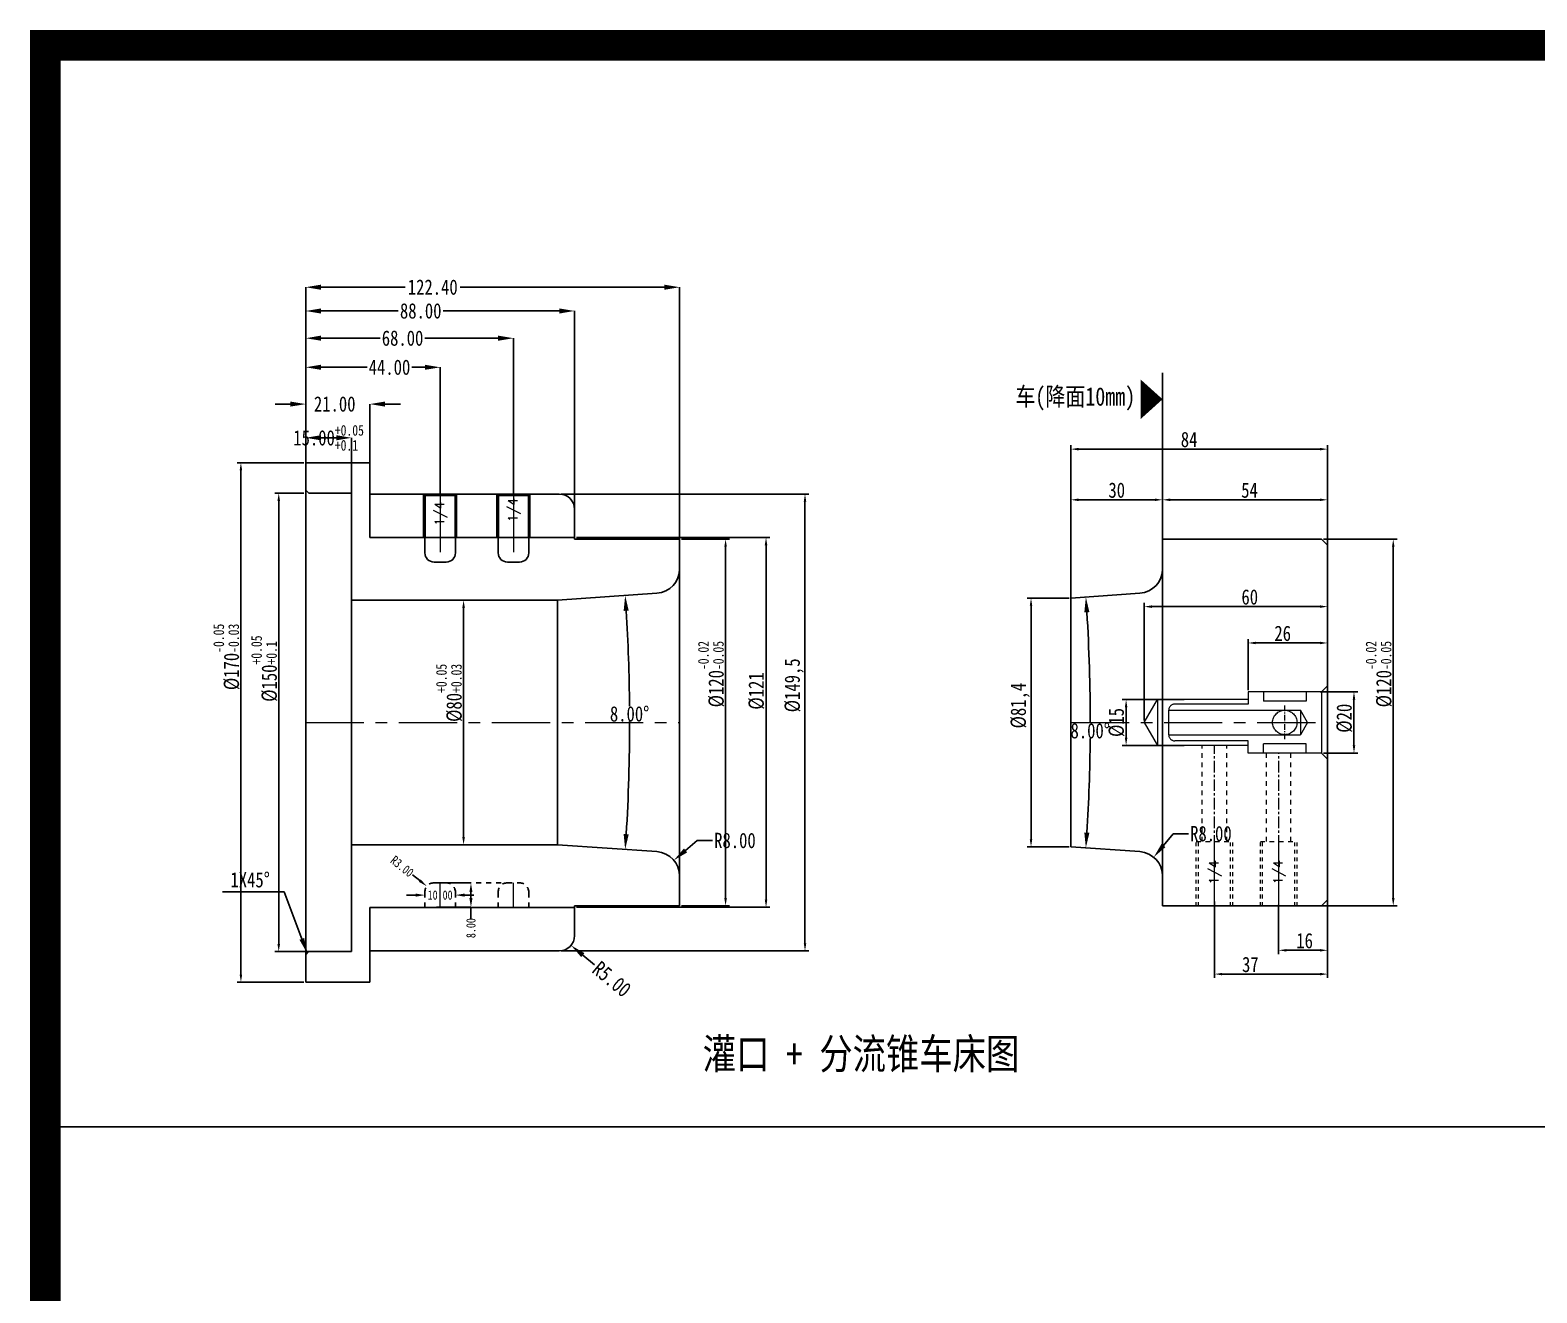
# Model space of a CAD drawing. Header units: millimetres. Extents: x 1104 to 2083, y 140 to 966.
# Drawn here: x 1104.4 to 1597.5, y 553.2 to 966.4 of the extents above; entities that cross this region are included whole.
import ezdxf
from ezdxf.enums import TextEntityAlignment as Align

# ---------------------------------------------------------------- set-up
doc = ezdxf.new("R2010")
doc.units = ezdxf.units.MM
doc.header["$LTSCALE"] = 16.335
doc.header["$PDMODE"] = 3
doc.header["$PDSIZE"] = 0.3125
for name, pattern in [('CENTER', [0.6, 0.375, -0.075, 0.075, -0.075]), ('HIDDEN', [0.2, 0.1, -0.1]), ('HIDDENX2', [0.75, 0.5, -0.25])]:
    doc.linetypes.add(name, pattern=pattern)
doc.layers.get('0').update_dxf_attribs({"linetype": 'CONTINUOUS'})
doc.layers.get('Defpoints').update_dxf_attribs({"linetype": 'CONTINUOUS'})
for name, color, linetype, lineweight in [('cool', 153, 'HIDDEN', 9), ('moldbase', 7, 'CONTINUOUS', 20), ('screw', 33, 'CONTINUOUS', 13), ('虚线', 6, 'HIDDENX2', 13)]:
    doc.layers.add(name, color=color, linetype=linetype, lineweight=lineweight)
doc.layers.add('DEFAULT_2', color=8, linetype='HIDDEN')
doc.styles.get("Standard").update_dxf_attribs({"font": 'txt', "width": 0.8})
doc.styles.add('TXT', font='txt.shx', dxfattribs={"bigfont": 'gbcbig.shx'})
doc.dimstyles.new('ISO-25', dxfattribs={"dimtxt": 2.5, "dimasz": 2.5, "dimexe": 1.25, "dimexo": 0.625, "dimtad": 1, "dimtxsty": 'Standard', "dimcen": 2.5, "dimadec": 0, "dimazin": 0, "dimtfac": 1, "dimtmove": 0, "dimatfit": 3, "dimfxl": 0, "dimarcsym": 0})
doc.dimstyles.get("Standard").update_dxf_attribs({"dimtxt": 0.15625, "dimasz": 0.1875, "dimexe": 0.125, "dimexo": 0.0625, "dimtad": 0, "dimtih": 1, "dimtoh": 1, "dimdsep": 46, "dimtxsty": 'Standard', "dimcen": 0.09, "dimadec": 0, "dimazin": 0, "dimtp": 0.01, "dimtm": 0.01, "dimtfac": 1, "dimtofl": 0, "dimtmove": 0, "dimatfit": 3, "dimfxl": 0, "dimtolj": 1, "dimarcsym": 0})
doc.dimstyles.new('STANDARD$0', dxfattribs={"dimscale": 2, "dimtxt": 3, "dimasz": 3, "dimexe": 1.25, "dimexo": 0.625, "dimgap": 0.5, "dimtad": 0, "dimdsep": 46, "dimlunit": 6, "dimtxsty": 'Standard', "dimblk": 'CLOSEDBLANK', "dimcen": 0, "dimclrt": 2, "dimazin": 2, "dimtfac": 2, "dimtmove": 1, "dimatfit": 3, "dimfxl": 0, "dimtolj": 1, "dimtzin": 0, "dimarcsym": 0})

# ---------------------------------------------------------------- blocks, each defined once
blk = doc.blocks.new('*D133')
at = {"color": 0, "lineweight": -2}
for p, q in [((1317.58, 799.82), (1333.24, 799.82)), ((1331.99, 797.32), (1331.99, 682.32)), ((1317.58, 679.82), (1333.24, 679.82))]:
    blk.add_line(p, q, dxfattribs=at)
at = {"color": 0}
for points in [[(1331.57, 797.32), (1332.4, 797.32), (1331.99, 799.82)], [(1331.57, 682.32), (1332.4, 682.32), (1331.99, 679.82)]]:
    blk.add_solid(points, dxfattribs=at)
at = {"layer": 'Defpoints', "color": 0}
for p in [(1316.95, 799.82), (1316.95, 679.82), (1331.99, 679.82)]:
    blk.add_point(p, dxfattribs=at)
at = {"color": 0, "lineweight": 0, "insert": (1327.28, 755.63), "char_height": 5, "attachment_point": 5, "rotation": 90}
blk.add_mtext('%%C120{\\H0.7x;\\S-0.02^ -0.05;}', dxfattribs=at)
blk = doc.blocks.new('*D134')
at = {"color": 0, "lineweight": -2}
for p, q in [((1226.28, 779.82), (1247.48, 779.82)), ((1246.23, 777.32), (1246.23, 702.32)), ((1226.28, 699.82), (1247.48, 699.82))]:
    blk.add_line(p, q, dxfattribs=at)
at = {"color": 0}
for points in [[(1245.81, 777.32), (1246.65, 777.32), (1246.23, 779.82)], [(1245.81, 702.32), (1246.65, 702.32), (1246.23, 699.82)]]:
    blk.add_solid(points, dxfattribs=at)
at = {"layer": 'Defpoints', "color": 0}
for p in [(1225.65, 779.82), (1225.65, 699.82), (1246.23, 699.82)]:
    blk.add_point(p, dxfattribs=at)
at = {"color": 0, "lineweight": 0, "insert": (1241.52, 749.5), "char_height": 5, "attachment_point": 5, "rotation": 90}
blk.add_mtext('%%C80{\\H0.7x;\\S+0.05^ +0.03;}', dxfattribs=at)
blk = doc.blocks.new('*D161')
at = {"color": 4, "lineweight": -2}
for start, end in [(0.50798, 3.51904), (356.48096, 0.02702)]:
    blk.add_arc((704.93, 739.82), 595.65, start, end, dxfattribs=at)
at = {"color": 4}
for points in [[(1298.62, 776.33), (1300.28, 776.43), (1299.12, 781.37)], [(1300.28, 703.2), (1298.62, 703.31), (1299.12, 698.27)]]:
    blk.add_solid(points, dxfattribs=at)
at = {"layer": 'Defpoints', "color": 0}
for p in [(1276.95, 779.82), (1309.51, 782.1), (1300.41, 725.96), (1276.95, 699.82), (1309.51, 697.54)]:
    blk.add_point(p, dxfattribs=at)
at = {"color": 6, "insert": (1300.57, 742.6), "char_height": 5, "attachment_point": 5}
blk.add_mtext('\\A1;8.00°', dxfattribs=at)
blk = doc.blocks.new('*D135')
at = {"color": 4, "lineweight": -2}
for p, q in [((1189.55, 844.01), (1184.55, 844.01)), ((1194.55, 823.82), (1194.55, 844.01)), ((1215.55, 823.82), (1215.55, 844.01)), ((1220.55, 844.01), (1225.55, 844.01))]:
    blk.add_line(p, q, dxfattribs=at)
at = {"color": 4}
for points in [[(1189.55, 844.84), (1189.55, 843.18), (1194.55, 844.01)], [(1220.55, 844.84), (1220.55, 843.18), (1215.55, 844.01)]]:
    blk.add_solid(points, dxfattribs=at)
at = {"layer": 'Defpoints', "color": 0}
for p in [(1215.55, 844.01), (1194.55, 823.82), (1215.55, 823.82)]:
    blk.add_point(p, dxfattribs=at)
at = {"color": 6, "insert": (1204.05, 844.01), "char_height": 5, "attachment_point": 5}
blk.add_mtext('\\A1;21.00', dxfattribs=at)
blk = doc.blocks.new('*D162')
at = {"color": 4, "lineweight": -2}
for p, q in [((1194.55, 823.82), (1194.55, 856.05)), ((1199.55, 856.05), (1214.65, 856.05)), ((1233.55, 856.05), (1229.32, 856.05)), ((1238.55, 814.57), (1238.55, 856.05))]:
    blk.add_line(p, q, dxfattribs=at)
at = {"color": 4}
for points in [[(1199.55, 856.89), (1199.55, 855.22), (1194.55, 856.05)], [(1233.55, 856.89), (1233.55, 855.22), (1238.55, 856.05)]]:
    blk.add_solid(points, dxfattribs=at)
at = {"layer": 'Defpoints', "color": 0}
for p in [(1238.55, 856.05), (1194.55, 823.82), (1238.55, 814.57)]:
    blk.add_point(p, dxfattribs=at)
at = {"color": 6, "insert": (1221.98, 856.05), "char_height": 5, "attachment_point": 5}
blk.add_mtext('\\A1;44.00', dxfattribs=at)
blk = doc.blocks.new('*D163')
at = {"color": 4, "lineweight": -2}
for p, q in [((1194.55, 823.82), (1194.55, 865.57)), ((1199.55, 865.57), (1218.93, 865.57)), ((1257.55, 865.57), (1233.59, 865.57)), ((1262.55, 814.57), (1262.55, 865.57))]:
    blk.add_line(p, q, dxfattribs=at)
at = {"color": 4}
for points in [[(1199.55, 866.41), (1199.55, 864.74), (1194.55, 865.57)], [(1257.55, 866.41), (1257.55, 864.74), (1262.55, 865.57)]]:
    blk.add_solid(points, dxfattribs=at)
at = {"layer": 'Defpoints', "color": 0}
for p in [(1262.55, 865.57), (1194.55, 823.82), (1262.55, 814.57)]:
    blk.add_point(p, dxfattribs=at)
at = {"color": 6, "insert": (1226.26, 865.57), "char_height": 5, "attachment_point": 5}
blk.add_mtext('\\A1;68.00', dxfattribs=at)
blk = doc.blocks.new('*D164')
at = {"color": 4, "lineweight": -2}
for p, q in [((1194.55, 823.82), (1194.55, 874.48)), ((1199.55, 874.48), (1224.87, 874.48)), ((1277.55, 874.48), (1239.53, 874.48)), ((1282.55, 809.57), (1282.55, 874.48))]:
    blk.add_line(p, q, dxfattribs=at)
at = {"color": 4}
for points in [[(1199.55, 875.31), (1199.55, 873.64), (1194.55, 874.48)], [(1277.55, 875.31), (1277.55, 873.64), (1282.55, 874.48)]]:
    blk.add_solid(points, dxfattribs=at)
at = {"layer": 'Defpoints', "color": 0}
for p in [(1282.55, 874.48), (1194.55, 823.82), (1282.55, 809.57)]:
    blk.add_point(p, dxfattribs=at)
at = {"color": 6, "insert": (1232.2, 874.48), "char_height": 5, "attachment_point": 5}
blk.add_mtext('\\A1;88.00', dxfattribs=at)
blk = doc.blocks.new('*D165')
at = {"color": 4, "lineweight": -2}
for p, q in [((1194.55, 823.82), (1194.55, 882.26)), ((1199.55, 882.26), (1227.14, 882.26)), ((1311.95, 882.26), (1245.14, 882.26)), ((1316.95, 799.38), (1316.95, 882.26))]:
    blk.add_line(p, q, dxfattribs=at)
at = {"color": 4}
for points in [[(1199.55, 883.09), (1199.55, 881.42), (1194.55, 882.26)], [(1311.95, 883.09), (1311.95, 881.42), (1316.95, 882.26)]]:
    blk.add_solid(points, dxfattribs=at)
at = {"layer": 'Defpoints', "color": 0}
for p in [(1316.95, 882.26), (1194.55, 823.82), (1316.95, 799.38)]:
    blk.add_point(p, dxfattribs=at)
at = {"color": 6, "insert": (1236.14, 882.26), "char_height": 5, "attachment_point": 5}
blk.add_mtext('\\A1;122.40', dxfattribs=at)
blk = doc.blocks.new('*D117')
at = {"color": 0, "lineweight": -2}
for p, q in [((1475.02, 796.94), (1475.02, 813.94)), ((1529.02, 797.44), (1529.02, 813.94)), ((1526.52, 812.69), (1477.52, 812.69))]:
    blk.add_line(p, q, dxfattribs=at)
at = {"color": 0}
for points in [[(1477.52, 813.1), (1477.52, 812.27), (1475.02, 812.69)], [(1526.52, 813.1), (1526.52, 812.27), (1529.02, 812.69)]]:
    blk.add_solid(points, dxfattribs=at)
at = {"layer": 'Defpoints', "color": 0}
for p in [(1475.02, 812.69), (1475.02, 796.32), (1529.02, 796.82)]:
    blk.add_point(p, dxfattribs=at)
at = {"color": 0, "lineweight": 0, "insert": (1503.48, 815.81), "char_height": 5, "attachment_point": 5}
blk.add_mtext('54', dxfattribs=at)
blk = doc.blocks.new('*D118')
at = {"color": 0, "lineweight": -2}
for p, q in [((1445.02, 779.88), (1445.02, 830.52)), ((1526.52, 829.27), (1447.52, 829.27)), ((1529.02, 798.44), (1529.02, 830.52))]:
    blk.add_line(p, q, dxfattribs=at)
at = {"color": 0}
for points in [[(1447.52, 829.68), (1447.52, 828.85), (1445.02, 829.27)], [(1526.52, 829.68), (1526.52, 828.85), (1529.02, 829.27)]]:
    blk.add_solid(points, dxfattribs=at)
at = {"layer": 'Defpoints', "color": 0}
for p in [(1445.02, 829.27), (1529.02, 797.82), (1445.02, 779.25)]:
    blk.add_point(p, dxfattribs=at)
at = {"color": 0, "lineweight": 0, "insert": (1483.71, 832.39), "char_height": 5, "attachment_point": 5}
blk.add_mtext('84', dxfattribs=at)
blk = doc.blocks.new('*D119')
at = {"color": 0, "lineweight": -2}
for p, q in [((1445.02, 779.88), (1445.02, 813.94)), ((1475.02, 797.34), (1475.02, 813.94)), ((1472.52, 812.69), (1447.52, 812.69))]:
    blk.add_line(p, q, dxfattribs=at)
at = {"color": 0}
for points in [[(1447.52, 813.1), (1447.52, 812.27), (1445.02, 812.69)], [(1472.52, 813.1), (1472.52, 812.27), (1475.02, 812.69)]]:
    blk.add_solid(points, dxfattribs=at)
at = {"layer": 'Defpoints', "color": 0}
for p in [(1445.02, 812.69), (1475.02, 796.71), (1445.02, 779.25)]:
    blk.add_point(p, dxfattribs=at)
at = {"color": 0, "lineweight": 0, "insert": (1460.02, 815.81), "char_height": 5, "attachment_point": 5}
blk.add_mtext('30', dxfattribs=at)
blk = doc.blocks.new('*D120')
at = {"color": 0, "lineweight": -2}
for p, q in [((1527.67, 799.82), (1551.78, 799.82)), ((1550.53, 797.32), (1550.53, 682.32)), ((1524.62, 679.82), (1551.78, 679.82))]:
    blk.add_line(p, q, dxfattribs=at)
at = {"color": 0}
for points in [[(1550.11, 797.32), (1550.95, 797.32), (1550.53, 799.82)], [(1550.11, 682.32), (1550.95, 682.32), (1550.53, 679.82)]]:
    blk.add_solid(points, dxfattribs=at)
at = {"layer": 'Defpoints', "color": 0}
for p in [(1527.05, 799.82), (1524, 679.82), (1550.53, 679.82)]:
    blk.add_point(p, dxfattribs=at)
at = {"color": 0, "lineweight": 0, "insert": (1545.82, 755.63), "char_height": 5, "attachment_point": 5, "rotation": 90}
blk.add_mtext('%%C120{\\H0.7x;\\S-0.02^ -0.05;}', dxfattribs=at)
blk = doc.blocks.new('*D121')
at = {"color": 0, "lineweight": -2}
for p, q in [((1529.02, 683.16), (1529.02, 664.01)), ((1513.02, 680.19), (1513.02, 664.01)), ((1515.52, 665.26), (1526.52, 665.26))]:
    blk.add_line(p, q, dxfattribs=at)
at = {"color": 0}
for points in [[(1515.52, 665.67), (1515.52, 664.84), (1513.02, 665.26)], [(1526.52, 665.67), (1526.52, 664.84), (1529.02, 665.26)]]:
    blk.add_solid(points, dxfattribs=at)
at = {"layer": 'Defpoints', "color": 0}
for p in [(1513.02, 680.82), (1529.02, 683.78), (1529.02, 665.26)]:
    blk.add_point(p, dxfattribs=at)
at = {"color": 0, "lineweight": 0, "insert": (1521.52, 668.38), "char_height": 5, "attachment_point": 5}
blk.add_mtext('16', dxfattribs=at)
blk = doc.blocks.new('*D122')
at = {"color": 0, "lineweight": -2}
for p, q in [((1492.02, 681.19), (1492.02, 656.22)), ((1529.02, 685.51), (1529.02, 656.22)), ((1526.52, 657.47), (1494.52, 657.47))]:
    blk.add_line(p, q, dxfattribs=at)
at = {"color": 0}
for points in [[(1494.52, 657.88), (1494.52, 657.05), (1492.02, 657.47)], [(1526.52, 657.88), (1526.52, 657.05), (1529.02, 657.47)]]:
    blk.add_solid(points, dxfattribs=at)
at = {"layer": 'Defpoints', "color": 0}
for p in [(1529.02, 686.14), (1492.02, 681.82), (1492.02, 657.47)]:
    blk.add_point(p, dxfattribs=at)
at = {"color": 0, "lineweight": 0, "insert": (1503.75, 660.59), "char_height": 5, "attachment_point": 5}
blk.add_mtext('37', dxfattribs=at)
blk = doc.blocks.new('*D136')
at = {"color": 0, "lineweight": -2}
for p, q in [((1444.4, 780.52), (1430.72, 780.52)), ((1431.97, 778.02), (1431.97, 701.62)), ((1444.4, 699.12), (1430.72, 699.12))]:
    blk.add_line(p, q, dxfattribs=at)
at = {"color": 0}
for points in [[(1431.55, 778.02), (1432.38, 778.02), (1431.97, 780.52)], [(1431.55, 701.62), (1432.38, 701.62), (1431.97, 699.12)]]:
    blk.add_solid(points, dxfattribs=at)
at = {"layer": 'Defpoints', "color": 0}
for p in [(1445.02, 780.52), (1431.97, 699.12), (1445.02, 699.12)]:
    blk.add_point(p, dxfattribs=at)
at = {"color": 0, "lineweight": 0, "insert": (1428.42, 745.33), "char_height": 5, "attachment_point": 5, "rotation": 90}
blk.add_mtext('%%c81,4', dxfattribs=at)
blk = doc.blocks.new('*D137')
at = {"color": 0, "lineweight": -2}
for p, q in [((1526.56, 749.82), (1538.92, 749.82)), ((1537.67, 747.32), (1537.67, 732.32)), ((1527.65, 729.82), (1538.92, 729.82))]:
    blk.add_line(p, q, dxfattribs=at)
at = {"color": 0}
for points in [[(1537.26, 747.32), (1538.09, 747.32), (1537.67, 749.82)], [(1537.26, 732.32), (1538.09, 732.32), (1537.67, 729.82)]]:
    blk.add_solid(points, dxfattribs=at)
at = {"layer": 'Defpoints', "color": 0}
for p in [(1525.94, 749.82), (1527.02, 729.82), (1537.67, 729.82)]:
    blk.add_point(p, dxfattribs=at)
at = {"color": 0, "lineweight": 0, "insert": (1534.55, 741.2), "char_height": 5, "attachment_point": 5, "rotation": 90}
blk.add_mtext('%%c20', dxfattribs=at)
blk = doc.blocks.new('*D138')
at = {"color": 0, "lineweight": -2}
for p, q in [((1503.02, 750.44), (1503.02, 767.09)), ((1526.52, 765.84), (1505.52, 765.84)), ((1529.02, 759.72), (1529.02, 767.09))]:
    blk.add_line(p, q, dxfattribs=at)
at = {"color": 0}
for points in [[(1505.52, 766.25), (1505.52, 765.42), (1503.02, 765.84)], [(1526.52, 766.25), (1526.52, 765.42), (1529.02, 765.84)]]:
    blk.add_solid(points, dxfattribs=at)
at = {"layer": 'Defpoints', "color": 0}
for p in [(1503.02, 765.84), (1529.02, 759.09), (1503.02, 749.82)]:
    blk.add_point(p, dxfattribs=at)
at = {"color": 0, "lineweight": 0, "insert": (1514.34, 768.96), "char_height": 5, "attachment_point": 5}
blk.add_mtext('26', dxfattribs=at)
blk = doc.blocks.new('*D139')
at = {"color": 0, "lineweight": -2}
for p, q in [((1469.02, 740.44), (1469.02, 778.98)), ((1526.52, 777.73), (1471.52, 777.73)), ((1529.02, 759.72), (1529.02, 778.98))]:
    blk.add_line(p, q, dxfattribs=at)
at = {"color": 0}
for points in [[(1471.52, 778.15), (1471.52, 777.31), (1469.02, 777.73)], [(1526.52, 778.15), (1526.52, 777.31), (1529.02, 777.73)]]:
    blk.add_solid(points, dxfattribs=at)
at = {"layer": 'Defpoints', "color": 0}
for p in [(1469.02, 777.73), (1529.02, 759.09), (1469.02, 739.82)]:
    blk.add_point(p, dxfattribs=at)
at = {"color": 0, "lineweight": 0, "insert": (1503.56, 780.86), "char_height": 5, "attachment_point": 5}
blk.add_mtext('60', dxfattribs=at)
blk = doc.blocks.new('*D140')
at = {"color": 0, "lineweight": -2}
for p, q in [((1482.04, 747.32), (1461.84, 747.32)), ((1463.09, 744.82), (1463.09, 734.82)), ((1482.04, 732.32), (1461.84, 732.32))]:
    blk.add_line(p, q, dxfattribs=at)
at = {"color": 0}
for points in [[(1462.67, 744.82), (1463.5, 744.82), (1463.09, 747.32)], [(1462.67, 734.82), (1463.5, 734.82), (1463.09, 732.32)]]:
    blk.add_solid(points, dxfattribs=at)
at = {"layer": 'Defpoints', "color": 0}
for p in [(1482.66, 747.32), (1463.09, 732.32), (1482.66, 732.32)]:
    blk.add_point(p, dxfattribs=at)
at = {"color": 0, "lineweight": 0, "insert": (1459.96, 739.82), "char_height": 5, "attachment_point": 5, "rotation": 90}
blk.add_mtext('%%c15', dxfattribs=at)
blk = doc.blocks.new('*D123')
at = {"color": 0, "lineweight": -2}
for p, q in [((1193.93, 824.82), (1172.09, 824.82)), ((1173.34, 822.32), (1173.34, 657.32)), ((1193.93, 654.82), (1172.09, 654.82))]:
    blk.add_line(p, q, dxfattribs=at)
at = {"color": 0}
for points in [[(1172.93, 822.32), (1173.76, 822.32), (1173.34, 824.82)], [(1172.93, 657.32), (1173.76, 657.32), (1173.34, 654.82)]]:
    blk.add_solid(points, dxfattribs=at)
at = {"layer": 'Defpoints', "color": 0}
for p in [(1194.55, 824.82), (1173.34, 654.82), (1194.55, 654.82)]:
    blk.add_point(p, dxfattribs=at)
at = {"color": 0, "lineweight": 0, "insert": (1168.63, 761.27), "char_height": 5, "attachment_point": 5, "rotation": 90}
blk.add_mtext('%%C170{\\H0.7x;\\S-0.05^ -0.03;}', dxfattribs=at)
blk = doc.blocks.new('*D124')
at = {"color": 3, "linetype": 'Continuous', "lineweight": -2}
for p, q in [((1230.55, 683.32), (1227.55, 683.32)), ((1233.55, 684.32), (1233.55, 683.32)), ((1243.55, 684.32), (1243.55, 683.32)), ((1246.55, 683.32), (1249.55, 683.32))]:
    blk.add_line(p, q, dxfattribs=at)
at = {"color": 3}
for points in [[(1230.55, 683.82), (1230.55, 682.82), (1233.55, 683.32)], [(1246.55, 683.82), (1246.55, 682.82), (1243.55, 683.32)]]:
    blk.add_solid(points, dxfattribs=at)
at = {"layer": 'Defpoints', "color": 0}
for p in [(1233.55, 684.32), (1233.55, 683.32), (1243.55, 684.32)]:
    blk.add_point(p, dxfattribs=at)
at = {"color": 6, "insert": (1238.55, 683.32), "char_height": 3, "attachment_point": 5}
blk.add_mtext('\\A1;10.00', dxfattribs=at)
blk = doc.blocks.new('*D141')
at = {"color": 3, "linetype": 'Continuous', "lineweight": -2}
for p, q in [((1237.33, 687.32), (1248.64, 687.32)), ((1248.64, 684.32), (1248.64, 682.32)), ((1237.33, 679.32), (1248.64, 679.32)), ((1248.64, 679.32), (1248.64, 675.72))]:
    blk.add_line(p, q, dxfattribs=at)
at = {"color": 3}
for points in [[(1248.14, 684.32), (1249.14, 684.32), (1248.64, 687.32)], [(1248.14, 682.32), (1249.14, 682.32), (1248.64, 679.32)]]:
    blk.add_solid(points, dxfattribs=at)
at = {"layer": 'Defpoints', "color": 0}
for p in [(1237.33, 687.32), (1237.33, 679.32), (1248.64, 679.32)]:
    blk.add_point(p, dxfattribs=at)
at = {"color": 6, "insert": (1248.64, 672.52), "char_height": 3, "attachment_point": 5, "rotation": 90}
blk.add_mtext('\\A1;8.00', dxfattribs=at)
blk = doc.blocks.new('*D142')
at = {"color": 3, "linetype": 'Continuous', "lineweight": -2}
blk.add_line((1229.54, 689.96), (1231.88, 688.08), dxfattribs=at)
at = {"color": 3}
blk.add_solid([(1232.19, 688.47), (1231.56, 687.69), (1234.22, 686.2)], dxfattribs=at)
at = {"layer": 'Defpoints', "color": 0}
for p in [(1234.22, 686.2), (1236.55, 684.32)]:
    blk.add_point(p, dxfattribs=at)
at = {"color": 6, "insert": (1226.11, 692.72), "char_height": 3, "attachment_point": 5, "rotation": 321.1797}
blk.add_mtext('\\A1;R3.00', dxfattribs=at)
blk = doc.blocks.new('*D143')
at = {"color": 0, "lineweight": -2}
for p, q in [((1278.18, 814.57), (1359.23, 814.57)), ((1357.98, 812.07), (1357.98, 667.57)), ((1278.18, 665.07), (1359.23, 665.07))]:
    blk.add_line(p, q, dxfattribs=at)
at = {"color": 0}
for points in [[(1357.57, 812.07), (1358.4, 812.07), (1357.98, 814.57)], [(1357.57, 667.57), (1358.4, 667.57), (1357.98, 665.07)]]:
    blk.add_solid(points, dxfattribs=at)
at = {"layer": 'Defpoints', "color": 0}
for p in [(1277.55, 814.57), (1277.55, 665.07), (1357.98, 665.07)]:
    blk.add_point(p, dxfattribs=at)
at = {"color": 0, "lineweight": 0, "insert": (1354.44, 751.97), "char_height": 5, "attachment_point": 5, "rotation": 90}
blk.add_mtext('%%c149,5', dxfattribs=at)
blk = doc.blocks.new('*D125')
at = {"color": 0, "lineweight": -2}
for p, q in [((1193.93, 814.82), (1184.48, 814.82)), ((1185.73, 812.32), (1185.73, 667.32)), ((1196.29, 664.82), (1184.48, 664.82))]:
    blk.add_line(p, q, dxfattribs=at)
at = {"color": 0}
for points in [[(1185.31, 812.32), (1186.15, 812.32), (1185.73, 814.82)], [(1185.31, 667.32), (1186.15, 667.32), (1185.73, 664.82)]]:
    blk.add_solid(points, dxfattribs=at)
at = {"layer": 'Defpoints', "color": 0}
for p in [(1194.55, 814.82), (1185.73, 664.82), (1196.92, 664.82)]:
    blk.add_point(p, dxfattribs=at)
at = {"color": 0, "lineweight": 0, "insert": (1181.02, 757.44), "char_height": 5, "attachment_point": 5, "rotation": 90}
blk.add_mtext('%%C150{\\H0.7x;\\S+0.05^ +0.1;}', dxfattribs=at)
blk = doc.blocks.new('*D144')
at = {"color": 0, "lineweight": -2}
for p, q in [((1283.18, 800.32), (1346.48, 800.32)), ((1345.23, 797.82), (1345.23, 681.82)), ((1283.18, 679.32), (1346.48, 679.32))]:
    blk.add_line(p, q, dxfattribs=at)
at = {"color": 0}
for points in [[(1344.81, 797.82), (1345.64, 797.82), (1345.23, 800.32)], [(1344.81, 681.82), (1345.64, 681.82), (1345.23, 679.32)]]:
    blk.add_solid(points, dxfattribs=at)
at = {"layer": 'Defpoints', "color": 0}
for p in [(1282.55, 800.32), (1282.55, 679.32), (1345.23, 679.32)]:
    blk.add_point(p, dxfattribs=at)
at = {"color": 0, "lineweight": 0, "insert": (1342.1, 750.12), "char_height": 5, "attachment_point": 5, "rotation": 90}
blk.add_mtext('%%c121', dxfattribs=at)
blk = doc.blocks.new('*D145')
at = {"color": 4, "lineweight": -2}
blk.add_line((1289.1, 660.5), (1285.25, 663.69), dxfattribs=at)
at = {"color": 4}
blk.add_solid([(1285.78, 664.33), (1284.72, 663.05), (1281.4, 666.88)], dxfattribs=at)
at = {"layer": 'Defpoints', "color": 0}
for p in [(1277.55, 670.07), (1281.4, 666.88)]:
    blk.add_point(p, dxfattribs=at)
at = {"color": 6, "insert": (1294.75, 655.82), "char_height": 5, "attachment_point": 5, "rotation": 320.3552}
blk.add_mtext('\\A1;R5.00', dxfattribs=at)
blk = doc.blocks.new('*D146')
at = {"color": 4, "lineweight": -2}
for p, q in [((1194.55, 827.81), (1194.55, 832.98)), ((1204.55, 832.98), (1199.55, 832.98)), ((1209.55, 814.82), (1209.55, 832.98))]:
    blk.add_line(p, q, dxfattribs=at)
at = {"color": 4}
for points in [[(1199.55, 833.82), (1199.55, 832.15), (1194.55, 832.98)], [(1204.55, 833.82), (1204.55, 832.15), (1209.55, 832.98)]]:
    blk.add_solid(points, dxfattribs=at)
at = {"layer": 'Defpoints', "color": 0}
for p in [(1194.55, 832.98), (1194.55, 827.81), (1209.55, 814.82)]:
    blk.add_point(p, dxfattribs=at)
at = {"color": 6, "insert": (1202.05, 832.98), "char_height": 5, "attachment_point": 5}
blk.add_mtext('\\A1;15.00{\\H0.7x;\\S+0.05^ +0.1;}', dxfattribs=at)
blk = doc.blocks.new('*D241')
at = {"color": 4, "lineweight": -2}
for start, end in [(359.97631, 3.51308), (356.48692, 359.48939)]:
    blk.add_arc((863, 739.82), 588.35, start, end, dxfattribs=at)
at = {"color": 4}
for points in [[(1449.41, 775.82), (1451.07, 775.93), (1449.91, 780.86)], [(1451.07, 703.71), (1449.41, 703.82), (1449.91, 698.78)]]:
    blk.add_solid(points, dxfattribs=at)
at = {"layer": 'Defpoints', "color": 0}
for p in [(1445.02, 780.52), (1467.58, 782.1), (1451.19, 753.51), (1445.02, 699.12), (1467.58, 697.54)]:
    blk.add_point(p, dxfattribs=at)
at = {"color": 6, "insert": (1451.34, 737.08), "char_height": 5, "attachment_point": 5}
blk.add_mtext('\\A1;8.00°', dxfattribs=at)
blk = doc.blocks.new('*D242')
at = {"color": 4, "lineweight": -2}
for p, q in [((1478.51, 703.42), (1475.32, 699.57)), ((1483.51, 703.42), (1478.51, 703.42))]:
    blk.add_line(p, q, dxfattribs=at)
at = {"color": 4}
blk.add_solid([(1474.68, 700.1), (1475.96, 699.04), (1472.13, 695.72)], dxfattribs=at)
at = {"layer": 'Defpoints', "color": 0}
for p in [(1472.13, 695.72), (1467.02, 689.56)]:
    blk.add_point(p, dxfattribs=at)
at = {"color": 6, "insert": (1490.84, 703.42), "char_height": 5, "attachment_point": 5}
blk.add_mtext('\\A1;R8.00', dxfattribs=at)
blk = doc.blocks.new('*D243')
at = {"color": 4, "lineweight": -2}
for p, q in [((1322.71, 701.17), (1318.89, 697.94)), ((1327.71, 701.17), (1322.71, 701.17))]:
    blk.add_line(p, q, dxfattribs=at)
at = {"color": 4}
blk.add_solid([(1318.35, 698.58), (1319.43, 697.31), (1315.07, 694.72)], dxfattribs=at)
at = {"layer": 'Defpoints', "color": 0}
for p in [(1315.07, 694.72), (1308.95, 689.56)]:
    blk.add_point(p, dxfattribs=at)
at = {"color": 6, "insert": (1335.05, 701.17), "char_height": 5, "attachment_point": 5}
blk.add_mtext('\\A1;R8.00', dxfattribs=at)

msp = doc.modelspace()

# ---------------------------------------------------------------- linework, layer by layer
at = {"color": 2}
for p, q in [((1475.023, 796.319), (1475.023, 854.195)), ((1475.023, 799.819), (1475.023, 679.819)), ((1445.023, 780.518), (1467.581, 782.096)), ((1445.023, 780.518), (1445.023, 699.12)), ((1445.023, 699.12), (1467.581, 697.542))]:
    msp.add_line(p, q, dxfattribs=at)
for p, q in [((1194.552, 824.819), (1215.552, 824.819)), ((1194.552, 824.819), (1194.552, 663.819)), ((1215.552, 824.819), (1215.552, 800.319)), ((1195.552, 814.819), (1194.552, 815.819)), ((1195.552, 814.819), (1209.552, 814.819)), ((1209.552, 814.819), (1209.552, 664.819)), ((1277.552, 814.569), (1215.552, 814.569)), ((1233.152, 814.569), (1233.152, 800.319)), ((1233.152, 814.569), (1233.652, 814.069)), ((1233.652, 814.069), (1233.652, 800.319)), ((1233.652, 814.069), (1243.452, 814.069)), ((1243.952, 814.569), (1243.452, 814.069)), ((1243.452, 814.069), (1243.452, 800.319)), ((1243.952, 814.569), (1243.952, 800.319)), ((1257.152, 814.569), (1257.152, 800.319)), ((1257.152, 814.569), (1257.652, 814.069)), ((1257.652, 814.069), (1257.652, 800.319)), ((1257.652, 814.069), (1267.452, 814.069)), ((1267.952, 814.569), (1267.452, 814.069)), ((1267.452, 814.069), (1267.452, 800.319)), ((1267.952, 814.569), (1267.952, 800.319)), ((1282.552, 809.569), (1282.552, 799.819)), ((1257.552, 804.319), (1257.552, 795.319)), ((1267.552, 804.319), (1267.552, 795.319)), ((1215.552, 800.319), (1282.552, 800.319)), ((1233.552, 800.319), (1233.552, 795.319)), ((1243.552, 800.319), (1243.552, 795.319)), ((1282.552, 799.819), (1316.952, 799.819)), ((1316.952, 799.819), (1316.952, 790.076)), ((1475.023, 799.819), (1527.023, 799.819)), ((1527.023, 799.819), (1529.023, 797.819)), ((1529.023, 797.819), (1529.023, 681.819)), ((1236.552, 792.319), (1240.552, 792.319)), ((1260.552, 792.319), (1264.552, 792.319)), ((1316.952, 790.076), (1316.952, 689.562)), ((1209.552, 779.819), (1276.952, 779.819)), ((1276.952, 779.819), (1309.511, 782.096)), ((1276.952, 779.819), (1276.952, 699.819)), ((1209.552, 699.819), (1276.952, 699.819)), ((1276.952, 699.819), (1309.511, 697.542)), ((1316.952, 689.562), (1316.952, 679.819)), ((1527.023, 679.819), (1529.023, 681.819)), ((1215.552, 679.319), (1282.552, 679.319)), ((1215.552, 654.819), (1215.552, 679.319)), ((1282.552, 679.819), (1316.952, 679.819)), ((1282.552, 670.069), (1282.552, 679.819)), ((1527.023, 679.819), (1475.023, 679.819)), ((1195.552, 664.819), (1194.552, 663.819)), ((1194.552, 663.819), (1194.552, 654.819)), ((1195.552, 664.819), (1209.552, 664.819)), ((1277.552, 665.069), (1215.552, 665.069)), ((1194.552, 654.819), (1215.552, 654.819)), ((1109.355, 607.504), (2078.012, 607.504))]:
    msp.add_line(p, q)
at = {"const_width": 10}
msp.add_lwpolyline([(2078.012, 144.925), (1109.355, 144.925), (1109.355, 961.385), (2078.012, 961.385)], close=True, dxfattribs=at)
at = {"color": 1}
msp.add_lwpolyline([(1475.023, 845.588, 0, 12.978, 0), (1467.813, 845.588, 2.884, 9.373, 0)], format="xyseb", dxfattribs=at)
for centre, radius, start, end in [((1277.552, 809.569), 5, 0, 90), ((1236.552, 795.319), 3, 180, 270), ((1240.552, 795.319), 3, 270, 0), ((1260.552, 795.319), 3, 180, 270), ((1264.552, 795.319), 3, 270, 0), ((1308.952, 790.076), 8, 274, 0), ((1308.952, 689.562), 8, 0, 86), ((1277.552, 670.069), 5, 270, 0)]:
    msp.add_arc(centre, radius, start, end)
at = {"color": 2}
for centre, start, end in [((1467.023, 790.076), 274, 0), ((1467.023, 689.562), 0, 86)]:
    msp.add_arc(centre, 8, start, end, dxfattribs=at)
at = {"layer": 'cool', "ltscale": 0.932966}
for p, q in [((1488.023, 700.819), (1488.023, 732.319)), ((1496.023, 700.819), (1496.023, 732.319)), ((1509.023, 700.819), (1509.023, 729.819)), ((1517.023, 700.819), (1517.023, 729.819)), ((1486.023, 700.819), (1498.023, 700.819)), ((1507.023, 700.819), (1519.023, 700.819))]:
    msp.add_line(p, q, dxfattribs=at)
at = {"layer": 'cool', "color": 1, "linetype": 'CENTER', "ltscale": 0.621977}
for p, q in [((1492.023, 680.819), (1492.023, 732.319)), ((1513.023, 680.819), (1513.023, 729.819))]:
    msp.add_line(p, q, dxfattribs=at)
at = {"layer": 'DEFAULT_2', "color": 8, "linetype": 'HIDDEN'}
for p, q in [((1236.552, 687.319), (1240.552, 687.319)), ((1240.552, 687.319), (1260.552, 687.319)), ((1260.552, 687.319), (1264.552, 687.319)), ((1233.552, 679.319), (1233.552, 684.319)), ((1243.552, 679.319), (1243.552, 684.319)), ((1257.552, 679.319), (1257.552, 684.319)), ((1267.552, 679.319), (1267.552, 684.319))]:
    msp.add_line(p, q, dxfattribs=at)
for centre, start, end in [((1236.552, 684.319), 90, 180), ((1240.552, 684.319), 0, 90), ((1260.552, 684.319), 90, 180), ((1264.552, 684.319), 0, 90)]:
    msp.add_arc(centre, 3, start, end, dxfattribs=at)
at = {"layer": 'moldbase', "color": 1, "linetype": 'CENTER', "ltscale": 3.109887}
for p, q in [((1238.552, 814.569), (1238.552, 792.319)), ((1262.552, 814.569), (1262.552, 792.319)), ((1194.552, 739.819), (1316.952, 739.819)), ((1445.023, 739.819), (1529.023, 739.819)), ((1238.552, 679.319), (1238.552, 687.319)), ((1262.552, 679.319), (1262.552, 687.319))]:
    msp.add_line(p, q, dxfattribs=at)
at = {"layer": 'screw', "color": 92, "linetype": 'HIDDEN', "ltscale": 0.746373}
for p, q in [((1486.023, 679.819), (1486.023, 700.819)), ((1498.023, 679.819), (1498.023, 700.819)), ((1507.023, 679.819), (1507.023, 700.819)), ((1519.023, 679.819), (1519.023, 700.819))]:
    msp.add_line(p, q, dxfattribs=at)
at = {"layer": 'screw', "linetype": 'HIDDEN', "ltscale": 0.746373}
for p, q in [((1486.773, 679.819), (1486.773, 700.819)), ((1497.273, 679.819), (1497.273, 700.819)), ((1507.773, 679.819), (1507.773, 700.819)), ((1518.273, 679.819), (1518.273, 700.819))]:
    msp.add_line(p, q, dxfattribs=at)
at = {"layer": 'screw', "color": 1, "linetype": 'CENTER', "ltscale": 0.466483}
for p, q in [((1492.023, 679.819), (1492.023, 700.819)), ((1513.023, 679.819), (1513.023, 700.819))]:
    msp.add_line(p, q, dxfattribs=at)
at = {"layer": '虚线', "ltscale": 10}
for p, q in [((1503.023, 749.819), (1503.023, 745.819)), ((1527.023, 749.819), (1503.023, 749.819)), ((1508.023, 749.819), (1508.023, 746.819)), ((1522.023, 749.819), (1522.023, 746.819)), ((1527.023, 749.819), (1529.023, 751.819)), ((1527.023, 749.819), (1527.023, 729.819)), ((1469.023, 739.819), (1473.353, 747.319)), ((1503.023, 747.319), (1473.353, 747.319)), ((1473.353, 747.319), (1473.353, 732.319)), ((1503.023, 745.819), (1479.021, 745.819)), ((1522.023, 746.819), (1508.023, 746.819)), ((1469.023, 739.819), (1473.353, 732.319)), ((1477.023, 743.819), (1520.147, 743.819)), ((1477.023, 735.819), (1477.023, 743.819)), ((1522.444, 739.837), (1520.125, 735.819)), ((1520.145, 743.819), (1520.127, 735.823)), ((1522.444, 739.837), (1520.145, 743.819)), ((1477.023, 735.819), (1520.125, 735.819)), ((1503.023, 732.319), (1473.353, 732.319)), ((1503.023, 733.819), (1479.023, 733.819)), ((1503.023, 729.819), (1503.023, 733.819)), ((1508.023, 729.819), (1508.023, 732.819)), ((1522.023, 732.819), (1508.023, 732.819)), ((1522.023, 729.819), (1522.023, 732.819)), ((1527.023, 729.819), (1503.023, 729.819)), ((1527.023, 729.819), (1529.023, 727.819))]:
    msp.add_line(p, q, dxfattribs=at)
at = {"layer": '虚线', "color": 1, "linetype": 'CENTER', "ltscale": 0.310989}
for p, q in [((1515.023, 734.319), (1515.023, 745.319)), ((1509.523, 739.819), (1520.523, 739.819))]:
    msp.add_line(p, q, dxfattribs=at)
at = {"layer": '虚线', "ltscale": 10}
msp.add_circle((1515.023, 739.819), 4, dxfattribs=at)
for centre, start, end in [((1479.023, 743.819), 90, 180), ((1479.023, 735.819), 180, 270)]:
    msp.add_arc(centre, 2, start, end, dxfattribs=at)

# ---------------------------------------------------------------- texts
at = {"attachment_point": 1}
for s, insert, char_height, width in [('{\\fSimSun|b0|i0|c134|p2;车(降面10mm)}', (1426.834, 849.5), 6, 39.20861), ('{\\fSimSun|b0|i0|c134|p2; 灌口 + 分流锥车床图 }', (1319.065, 636.384), 10, 184.05419)]:
    msp.add_mtext(s, dxfattribs=dict(at, insert=insert, char_height=char_height, width=width))
at = {"color": 6, "insert": (1169.923, 690.844), "char_height": 5, "width": 18.00079, "attachment_point": 1}
msp.add_mtext('{\\fSimSun|b0|i0|c134|p2;1X45%%D}', dxfattribs=at)
at = {"layer": 'screw', "color": 222, "linetype": 'HIDDEN', "ltscale": 0.746373, "style": 'TXT'}
for rotation, p in [(90, (1238.552, 808.128)), (90, (1262.552, 809.319)), (89.99973, (1492.023, 690.819)), (89.99973, (1513.023, 690.819))]:
    msp.add_text('1/4', height=3, rotation=rotation, dxfattribs=at).set_placement(p, align=Align.MIDDLE)

# ---------------------------------------------------------------- dimensions: what is measured, and where the dimension line sits
for base, p1, p2, dimstyle, override, picture, middle in [((1316.952, 882.257), (1194.552, 823.819), (1316.952, 799.381), 'Standard', {"dimtxt": 5, "dimasz": 5, "dimexe": 0, "dimexo": 0, "dimgap": 0, "dimtad": 0, "dimzin": 0, "dimcen": 0, "dimclrd": 4, "dimclre": 4, "dimclrt": 6, "dimadec": 2, "dimtol": 0, "dimfxl": 1.25, "dimtzin": 0}, '*D165', (1236.143, 882.257)), ((1282.552, 874.475), (1194.552, 823.819), (1282.552, 809.569), 'Standard', {"dimtxt": 5, "dimasz": 5, "dimexe": 0, "dimexo": 0, "dimgap": 0, "dimtad": 0, "dimzin": 0, "dimcen": 0, "dimclrd": 4, "dimclre": 4, "dimclrt": 6, "dimadec": 2, "dimtol": 0, "dimfxl": 1.25, "dimtzin": 0}, '*D164', (1232.201, 874.475)), ((1262.552, 865.575), (1194.552, 823.819), (1262.552, 814.569), 'Standard', {"dimtxt": 5, "dimasz": 5, "dimexe": 0, "dimexo": 0, "dimgap": 0, "dimtad": 0, "dimzin": 0, "dimcen": 0, "dimclrd": 4, "dimclre": 4, "dimclrt": 6, "dimadec": 2, "dimtol": 0, "dimfxl": 1.25, "dimtzin": 0}, '*D163', (1226.262, 865.575)), ((1238.552, 856.055), (1194.552, 823.819), (1238.552, 814.569), 'Standard', {"dimtxt": 5, "dimasz": 5, "dimexe": 0, "dimexo": 0, "dimgap": 0, "dimtad": 0, "dimzin": 0, "dimcen": 0, "dimclrd": 4, "dimclre": 4, "dimclrt": 6, "dimadec": 2, "dimtol": 0, "dimfxl": 1.25, "dimtzin": 0}, '*D162', (1221.984, 856.055)), ((1215.552, 844.01), (1194.552, 823.819), (1215.552, 823.819), 'Standard', {"dimtxt": 5, "dimasz": 5, "dimexe": 0, "dimexo": 0, "dimgap": 0, "dimtad": 0, "dimzin": 0, "dimcen": 0, "dimclrd": 4, "dimclre": 4, "dimclrt": 6, "dimadec": 2, "dimtol": 0, "dimfxl": 1.25, "dimtzin": 0}, '*D135', (1204.054, 844.01)), ((1233.552, 683.319), (1243.552, 684.319), (1233.552, 684.319), 'STANDARD$0', {"dimscale": 1, "dimexe": 0, "dimexo": 0, "dimgap": 0, "dimzin": 0, "dimlunit": 2, "dimclrd": 3, "dimclre": 3, "dimclrt": 6, "dimazin": 0, "dimtfac": 1, "dimtofl": 0, "dimtmove": 0, "dimfxl": 1.25, "dimarcsym": 1}, '*D124', (1238.552, 683.319))]:
    dim = msp.add_linear_dim(base=base, p1=p1, p2=p2, dimstyle=dimstyle, override=override)
    dim.commit()
    dim.dimension.update_dxf_attribs({"geometry": picture, "text_midpoint": middle, "dimtype": 160})
dim = msp.add_linear_dim(base=(1194.552, 832.982), p1=(1209.552, 814.819), p2=(1194.552, 827.807), text='<>{\\H0.7x;\\S+0.05^ +0.1;}', dimstyle='STANDARD$0', override={"dimscale": 1, "dimtxt": 5, "dimasz": 5, "dimexe": 0, "dimexo": 0, "dimgap": 0, "dimtih": 1, "dimtoh": 1, "dimzin": 0, "dimlunit": 2, "dimclrd": 4, "dimclre": 4, "dimclrt": 6, "dimazin": 0, "dimtp": 0.01, "dimtm": 0.01, "dimtfac": 1, "dimtofl": 0, "dimtmove": 0, "dimfxl": 1.25})
dim.commit()
dim.dimension.update_dxf_attribs({"geometry": '*D146', "text_midpoint": (1202.052, 832.982), "dimtype": 160})
at = {"color": 6, "lineweight": 0}
for base, p1, p2, picture, middle in [((1445.023, 829.266), (1529.023, 797.819), (1445.023, 779.253), '*D118', (1483.714, 829.266)), ((1475.023, 812.687), (1529.023, 796.819), (1475.023, 796.319), '*D117', (1503.477, 812.687)), ((1469.023, 777.731), (1529.023, 759.091), (1469.023, 739.819), '*D139', (1503.561, 777.731)), ((1503.023, 765.835), (1529.023, 759.091), (1503.023, 749.819), '*D138', (1514.341, 765.835)), ((1492.023, 657.467), (1529.023, 686.137), (1492.023, 681.819), '*D122', (1503.751, 657.467)), ((1529.023, 665.258), (1513.023, 680.819), (1529.023, 683.782), '*D121', (1521.523, 665.258))]:
    dim = msp.add_linear_dim(base=base, p1=p1, p2=p2, dimstyle='ISO-25', override={"dimtxt": 5}, dxfattribs=at)
    dim.commit()
    dim.dimension.update_dxf_attribs({"geometry": picture, "text_midpoint": middle, "dimtype": 160})
for base, p1, p2, text, picture, middle in [((1173.342, 654.819), (1194.552, 824.819), (1194.552, 654.819), '%%C<>{\\H0.7x;\\S-0.05^ -0.03;}', '*D123', (1173.342, 761.267)), ((1185.73, 664.819), (1194.552, 814.819), (1196.917, 664.819), '%%C<>{\\H0.7x;\\S+0.05^ +0.1;}', '*D125', (1185.73, 757.443)), ((1357.982, 665.069), (1277.552, 814.569), (1277.552, 665.069), '%%c<>', '*D143', (1357.982, 751.975)), ((1345.225, 679.319), (1282.552, 800.319), (1282.552, 679.319), '%%c<>', '*D144', (1345.225, 750.12)), ((1331.987, 679.819), (1316.952, 799.819), (1316.952, 679.819), '%%C<>{\\H0.7x;\\S-0.02^ -0.05;}', '*D133', (1331.987, 755.629)), ((1550.53, 679.819), (1527.049, 799.819), (1523.998, 679.819), '%%C<>{\\H0.7x;\\S-0.02^ -0.05;}', '*D120', (1550.53, 755.629)), ((1246.229, 699.819), (1225.652, 779.819), (1225.652, 699.819), '%%C<>{\\H0.7x;\\S+0.05^ +0.03;}', '*D134', (1246.229, 749.498)), ((1431.967, 699.12), (1445.023, 780.518), (1445.023, 699.12), '%%c<>', '*D136', (1431.967, 745.333)), ((1537.672, 729.819), (1525.938, 749.819), (1527.023, 729.819), '%%c<>', '*D137', (1537.672, 741.203)), ((1463.087, 732.319), (1482.663, 747.319), (1482.663, 732.319), '%%c<>', '*D140', (1463.087, 739.819))]:
    dim = msp.add_linear_dim(base=base, p1=p1, p2=p2, angle=90, text=text, dimstyle='ISO-25', override={"dimtxt": 5}, dxfattribs=at)
    dim.commit()
    dim.dimension.update_dxf_attribs({"geometry": picture, "text_midpoint": middle, "dimtype": 160})
dim = msp.add_linear_dim(base=(1445.023, 812.687), p1=(1475.023, 796.711), p2=(1445.023, 779.253), dimstyle='ISO-25', override={"dimtxt": 5}, dxfattribs=at)
dim.commit()
dim.dimension.update_dxf_attribs({"geometry": '*D119', "text_midpoint": (1460.023, 815.812)})
for base, line1, line2, override, picture, middle in [((1300.411, 725.959), ((1276.952, 699.819), (1309.511, 697.542)), ((1276.952, 779.819), (1309.511, 782.096)), {"dimtxt": 5, "dimasz": 5, "dimexe": 0, "dimexo": 0, "dimgap": 0, "dimtad": 0, "dimzin": 0, "dimcen": 0, "dimclrd": 4, "dimclre": 4, "dimclrt": 6, "dimadec": 2, "dimtol": 0, "dimfxl": 1.25, "dimtzin": 0}, '*D161', (1300.566, 742.6)), ((1451.185, 753.509), ((1445.023, 699.12), (1467.581, 697.542)), ((1445.023, 780.518), (1467.581, 782.096)), {"dimtxt": 5, "dimasz": 5, "dimexe": 0, "dimexo": 0, "dimgap": 0, "dimzin": 0, "dimcen": 0, "dimclrd": 4, "dimclre": 4, "dimclrt": 6, "dimadec": 2, "dimfxl": 1.25, "dimtzin": 0}, '*D241', (1451.338, 737.076))]:
    dim = msp.add_angular_dim_2l(base=base, line1=line1, line2=line2, dimstyle='Standard', override=override)
    dim.commit()
    dim.dimension.update_dxf_attribs({"geometry": picture, "text_midpoint": middle, "dimtype": 162})
at = {"color": 2}
dim = msp.add_radius_dim(center=(1467.023, 689.562), mpoint=(1472.128, 695.721), dimstyle='Standard', override={"dimtxt": 5, "dimasz": 5, "dimexe": 0, "dimexo": 0, "dimgap": 0, "dimzin": 0, "dimcen": 0, "dimclrd": 4, "dimclre": 4, "dimclrt": 6, "dimadec": 2, "dimfxl": 1.25, "dimtzin": 0}, dxfattribs=at)
dim.commit()
dim.dimension.update_dxf_attribs({"geometry": '*D242', "text_midpoint": (1490.843, 703.42)})
for center, mpoint, override, picture, middle in [((1308.952, 689.562), (1315.068, 694.719), {"dimtxt": 5, "dimasz": 5, "dimexe": 0, "dimexo": 0, "dimgap": 0, "dimzin": 0, "dimcen": 0, "dimclrd": 4, "dimclre": 4, "dimclrt": 6, "dimadec": 2, "dimfxl": 1.25, "dimtzin": 0}, '*D243', (1335.046, 701.166)), ((1236.552, 684.319), (1234.215, 686.2), {"dimtxt": 3, "dimasz": 3, "dimexe": 0, "dimexo": 0, "dimgap": 0, "dimtih": 0, "dimtoh": 0, "dimzin": 0, "dimcen": 0, "dimclrd": 3, "dimclre": 3, "dimclrt": 6, "dimadec": 2, "dimtp": 0, "dimtm": 0, "dimfxl": 1.25, "dimtzin": 0, "dimarcsym": 1}, '*D142', (1226.112, 692.719)), ((1277.552, 670.069), (1281.403, 666.879), {"dimtxt": 5, "dimasz": 5, "dimexe": 0, "dimexo": 0, "dimgap": 0, "dimtih": 0, "dimtoh": 0, "dimzin": 0, "dimcen": 0, "dimclrd": 4, "dimclre": 4, "dimclrt": 6, "dimadec": 2, "dimtp": 0, "dimtm": 0, "dimtzin": 0}, '*D145', (1294.749, 655.82))]:
    dim = msp.add_radius_dim(center=center, mpoint=mpoint, dimstyle='Standard', override=override)
    dim.commit()
    dim.dimension.update_dxf_attribs({"geometry": picture, "text_midpoint": middle})
dim = msp.add_linear_dim(base=(1248.641, 679.319), p1=(1237.327, 687.319), p2=(1237.327, 679.319), angle=90, dimstyle='STANDARD$0', override={"dimscale": 1, "dimexe": 0, "dimexo": 0, "dimgap": 0, "dimzin": 0, "dimlunit": 2, "dimclrd": 3, "dimclre": 3, "dimclrt": 6, "dimazin": 0, "dimtfac": 1, "dimtofl": 0, "dimtmove": 0, "dimfxl": 1.25, "dimarcsym": 1})
dim.commit()
dim.dimension.update_dxf_attribs({"geometry": '*D141', "text_midpoint": (1248.641, 672.519), "dimtype": 160})

# ---------------------------------------------------------------- leaders
msp.add_leader([(1195.052, 664.319), (1187.457, 684.347), (1167.335, 684.347)], dimstyle='Standard', override={"dimtxt": 5, "dimasz": 5, "dimexe": 0, "dimexo": 0, "dimgap": 0, "dimzin": 0, "dimcen": 0, "dimclrd": 4, "dimclre": 4, "dimclrt": 6, "dimadec": 2, "dimfxl": 1.25, "dimtzin": 0})

doc.saveas('drawing.dxf')
